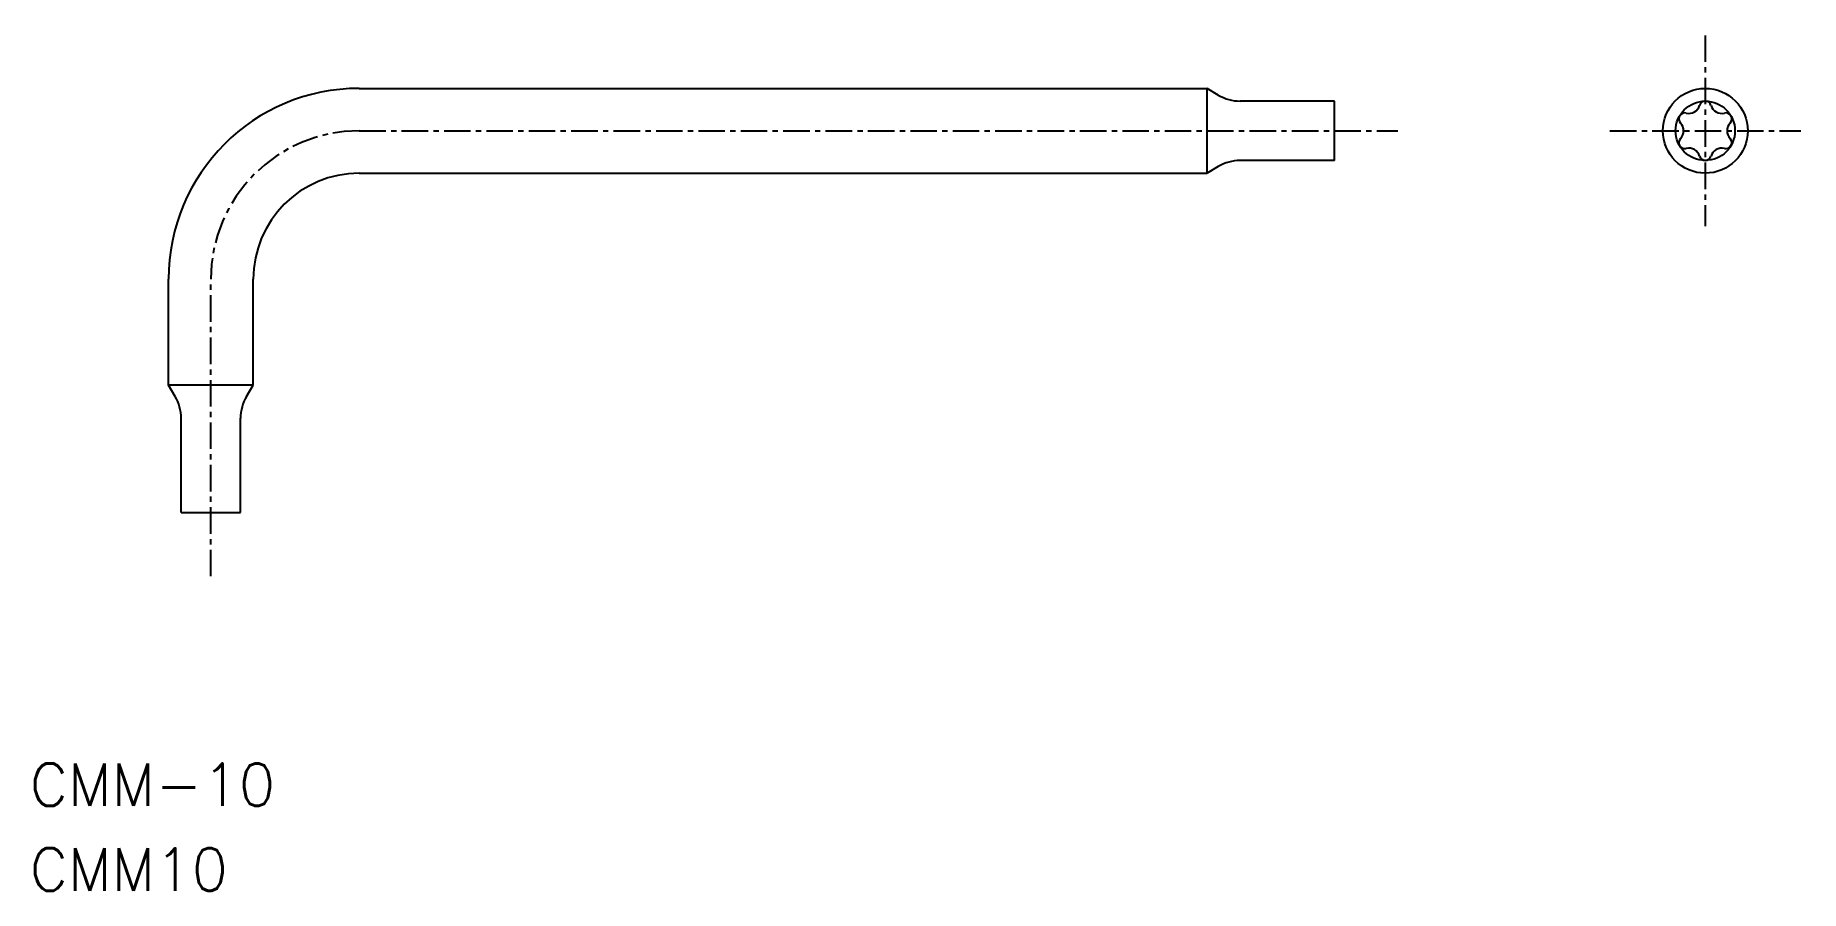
# Model space of a CAD drawing. Extents: x 9.2 to 92.5, y 7.7 to 48.
import ezdxf

# ---------------------------------------------------------------- set-up
doc = ezdxf.new("R2010")
doc.units = 0
doc.linetypes.add('CENTER', pattern=[2, 1.25, -0.25, 0.25, -0.25])
doc.layers.get('0').update_dxf_attribs({"linetype": 'CONTINUOUS'})
doc.layers.add('CENTER', color=1, linetype='CENTER')
doc.styles.get("Standard").update_dxf_attribs({"font": 'romans.shx', "bigfont": 'extfont.shx'})

msp = doc.modelspace()

# ---------------------------------------------------------------- linework, layer by layer
at = {"color": 7, "linetype": 'CONTINUOUS'}
for p, q in [((24.463, 45.504), (64.463, 45.504)), ((64.463, 41.504), (64.463, 45.504)), ((64.988, 45.189), (64.463, 45.504)), ((70.463, 44.904), (66.017, 44.904)), ((70.463, 42.104), (70.463, 44.904)), ((64.988, 41.819), (64.463, 41.504)), ((70.463, 42.104), (66.017, 42.104)), ((24.463, 41.504), (64.463, 41.504)), ((15.463, 31.504), (15.463, 36.504)), ((19.463, 31.504), (19.463, 36.504)), ((15.778, 30.979), (15.463, 31.504)), ((19.463, 31.504), (15.463, 31.504)), ((19.148, 30.979), (19.463, 31.504)), ((16.063, 25.504), (16.063, 29.95)), ((18.863, 25.504), (18.863, 29.95)), ((16.063, 25.504), (18.863, 25.504))]:
    msp.add_line(p, q, dxfattribs=at)
for radius in [2, 1.4]:
    msp.add_circle((87.963, 43.504), radius, dxfattribs=at)
for centre, radius, start, end in [((24.463, 36.504), 9, 90, 180), ((66.017, 46.904), 2, 239.03624, 270), ((86.993, 44.064), 0.28, 76.22997, 223.77003), ((87.186, 44.851), 0.53, 256.22997, 343.77003), ((87.963, 44.624), 0.28, 16.22997, 163.77003), ((88.741, 44.851), 0.53, 196.22997, 283.77003), ((88.933, 44.064), 0.28, 316.22997, 103.77003), ((86.409, 43.504), 0.53, 316.22997, 43.77003), ((89.518, 43.504), 0.53, 136.22997, 223.77003), ((86.993, 42.944), 0.28, 136.22997, 283.77003), ((87.186, 42.158), 0.53, 16.22997, 103.77003), ((88.741, 42.158), 0.53, 76.22997, 163.77003), ((88.933, 42.944), 0.28, 256.22997, 43.77003), ((66.017, 40.104), 2, 90, 120.96376), ((87.963, 42.384), 0.28, 196.22997, 343.77003), ((24.463, 36.504), 5, 90, 180), ((14.063, 29.95), 2, 0, 30.96376), ((20.863, 29.95), 2, 149.03624, 180)]:
    msp.add_arc(centre, radius, start, end, dxfattribs=at)
at = {"layer": 'CENTER', "color": 1, "linetype": 'CENTER'}
for p, q in [((87.963, 48.004), (87.963, 39.004)), ((24.463, 43.504), (73.463, 43.504)), ((83.463, 43.504), (92.463, 43.504)), ((17.463, 22.504), (17.463, 36.504))]:
    msp.add_line(p, q, dxfattribs=at)
msp.add_arc((24.463, 36.504), 7, 90, 180, dxfattribs=at)

# ---------------------------------------------------------------- texts
at = {"color": 7, "linetype": 'CONTINUOUS'}
for s, p in [('CMM-10', (8.923, 11.677)), ('CMM10', (8.923, 7.677))]:
    msp.add_text(s, height=2, dxfattribs=at).set_placement(p)

doc.saveas('drawing.dxf')
